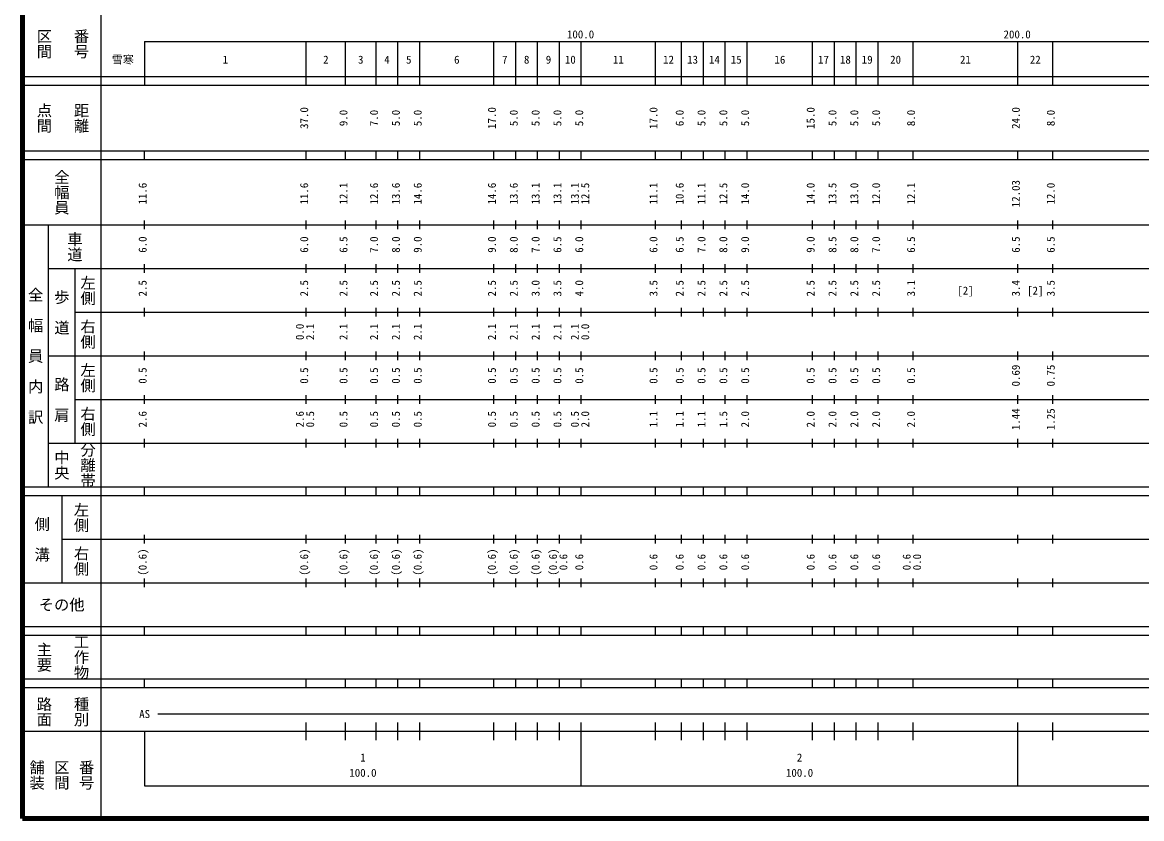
# Model space of a CAD drawing. Units: millimetres on the paper, enlarged 1000 times. Extents: x 40000 to 680000, y 20000 to 380000.
# Drawn here: x 40000 to 296351, y 20000 to 202409 of the extents above; entities that cross this region are included whole.
import ezdxf
from ezdxf.enums import TextEntityAlignment as Align

# ---------------------------------------------------------------- set-up
doc = ezdxf.new("R2010")
doc.units = ezdxf.units.MM
doc.header["$LTSCALE"] = 1000
doc.layers.add('M-TTL', color=2, linetype='Continuous', lineweight=140)
doc.layers.add('M-TTL-BAND', color=7, linetype='Continuous', lineweight=25)
doc.styles.add('@ＭＳ ゴシック', font='')
doc.styles.add('ＭＳ ゴシック', font='')
doc.styles.get('@ＭＳ ゴシック').set_extended_font_data('@MS Gothic')
doc.styles.get('ＭＳ ゴシック').set_extended_font_data('MS Gothic')

msp = doc.modelspace()

# ---------------------------------------------------------------- linework, layer by layer
at = {"layer": 'M-TTL'}
for p, q in [((40000, 380000), (40000, 20000)), ((40000, 20000), (680000, 20000))]:
    msp.add_line(p, q, dxfattribs=at)
at = {"layer": 'M-TTL-BAND'}
for p, q in [((58000, 370000), (58000, 20000)), ((68000, 198000), (579000, 198000)), ((68000, 198000), (68000, 188000)), ((105000, 188000), (105000, 198000)), ((114000, 188000), (114000, 198000)), ((121000, 188000), (121000, 198000)), ((126000, 188000), (126000, 198000)), ((131000, 188000), (131000, 198000)), ((148000, 188000), (148000, 198000)), ((153000, 188000), (153000, 198000)), ((158000, 188000), (158000, 198000)), ((163000, 188000), (163000, 198000)), ((168000, 188000), (168000, 198000)), ((185000, 188000), (185000, 198000)), ((191000, 188000), (191000, 198000)), ((196000, 188000), (196000, 198000)), ((201000, 188000), (201000, 198000)), ((206000, 188000), (206000, 198000)), ((221000, 188000), (221000, 198000)), ((226000, 188000), (226000, 198000)), ((231000, 188000), (231000, 198000)), ((236000, 188000), (236000, 198000)), ((244000, 188000), (244000, 198000)), ((268000, 188000), (268000, 198000)), ((276000, 188000), (276000, 198000)), ((40000, 190000), (579000, 190000)), ((40000, 188000), (579000, 188000)), ((40000, 173000), (579000, 173000)), ((68000, 171000), (68000, 173000)), ((105000, 171000), (105000, 173000)), ((114000, 171000), (114000, 173000)), ((121000, 171000), (121000, 173000)), ((126000, 171000), (126000, 173000)), ((131000, 171000), (131000, 173000)), ((148000, 171000), (148000, 173000)), ((153000, 171000), (153000, 173000)), ((158000, 171000), (158000, 173000)), ((163000, 171000), (163000, 173000)), ((168000, 171000), (168000, 173000)), ((185000, 171000), (185000, 173000)), ((191000, 171000), (191000, 173000)), ((196000, 171000), (196000, 173000)), ((201000, 171000), (201000, 173000)), ((206000, 171000), (206000, 173000)), ((221000, 171000), (221000, 173000)), ((226000, 171000), (226000, 173000)), ((231000, 171000), (231000, 173000)), ((236000, 171000), (236000, 173000)), ((244000, 171000), (244000, 173000)), ((268000, 171000), (268000, 173000)), ((276000, 171000), (276000, 173000)), ((40000, 171000), (579000, 171000)), ((68000, 155000), (68000, 157000)), ((105000, 155000), (105000, 157000)), ((114000, 155000), (114000, 157000)), ((121000, 155000), (121000, 157000)), ((126000, 155000), (126000, 157000)), ((131000, 155000), (131000, 157000)), ((148000, 155000), (148000, 157000)), ((153000, 155000), (153000, 157000)), ((158000, 155000), (158000, 157000)), ((163000, 155000), (163000, 157000)), ((168000, 155000), (168000, 157000)), ((185000, 155000), (185000, 157000)), ((191000, 155000), (191000, 157000)), ((196000, 155000), (196000, 157000)), ((201000, 155000), (201000, 157000)), ((206000, 155000), (206000, 157000)), ((221000, 155000), (221000, 157000)), ((226000, 155000), (226000, 157000)), ((231000, 155000), (231000, 157000)), ((236000, 155000), (236000, 157000)), ((244000, 155000), (244000, 157000)), ((268000, 155000), (268000, 157000)), ((276000, 155000), (276000, 157000)), ((40000, 156000), (579000, 156000)), ((46000, 96000), (46000, 156000)), ((68000, 145000), (68000, 147000)), ((105000, 145000), (105000, 147000)), ((114000, 145000), (114000, 147000)), ((121000, 145000), (121000, 147000)), ((126000, 145000), (126000, 147000)), ((131000, 145000), (131000, 147000)), ((148000, 145000), (148000, 147000)), ((153000, 145000), (153000, 147000)), ((158000, 145000), (158000, 147000)), ((163000, 145000), (163000, 147000)), ((168000, 145000), (168000, 147000)), ((185000, 145000), (185000, 147000)), ((191000, 145000), (191000, 147000)), ((196000, 145000), (196000, 147000)), ((201000, 145000), (201000, 147000)), ((206000, 145000), (206000, 147000)), ((221000, 145000), (221000, 147000)), ((226000, 145000), (226000, 147000)), ((231000, 145000), (231000, 147000)), ((236000, 145000), (236000, 147000)), ((244000, 145000), (244000, 147000)), ((268000, 145000), (268000, 147000)), ((276000, 145000), (276000, 147000)), ((46000, 146000), (579000, 146000)), ((52000, 146000), (52000, 106000)), ((52000, 136000), (579000, 136000)), ((68000, 135000), (68000, 137000)), ((105000, 135000), (105000, 137000)), ((114000, 135000), (114000, 137000)), ((121000, 135000), (121000, 137000)), ((126000, 135000), (126000, 137000)), ((131000, 135000), (131000, 137000)), ((148000, 135000), (148000, 137000)), ((153000, 135000), (153000, 137000)), ((158000, 135000), (158000, 137000)), ((163000, 135000), (163000, 137000)), ((168000, 135000), (168000, 137000)), ((185000, 135000), (185000, 137000)), ((191000, 135000), (191000, 137000)), ((196000, 135000), (196000, 137000)), ((201000, 135000), (201000, 137000)), ((206000, 135000), (206000, 137000)), ((221000, 135000), (221000, 137000)), ((226000, 135000), (226000, 137000)), ((231000, 135000), (231000, 137000)), ((236000, 135000), (236000, 137000)), ((244000, 135000), (244000, 137000)), ((268000, 135000), (268000, 137000)), ((276000, 135000), (276000, 137000)), ((46000, 126000), (579000, 126000)), ((68000, 125000), (68000, 127000)), ((105000, 125000), (105000, 127000)), ((114000, 125000), (114000, 127000)), ((121000, 125000), (121000, 127000)), ((126000, 125000), (126000, 127000)), ((131000, 125000), (131000, 127000)), ((148000, 125000), (148000, 127000)), ((153000, 125000), (153000, 127000)), ((158000, 125000), (158000, 127000)), ((163000, 125000), (163000, 127000)), ((168000, 125000), (168000, 127000)), ((185000, 125000), (185000, 127000)), ((191000, 125000), (191000, 127000)), ((196000, 125000), (196000, 127000)), ((201000, 125000), (201000, 127000)), ((206000, 125000), (206000, 127000)), ((221000, 125000), (221000, 127000)), ((226000, 125000), (226000, 127000)), ((231000, 125000), (231000, 127000)), ((236000, 125000), (236000, 127000)), ((244000, 125000), (244000, 127000)), ((268000, 125000), (268000, 127000)), ((276000, 125000), (276000, 127000)), ((52000, 116000), (579000, 116000)), ((68000, 115000), (68000, 117000)), ((105000, 115000), (105000, 117000)), ((114000, 115000), (114000, 117000)), ((121000, 115000), (121000, 117000)), ((126000, 115000), (126000, 117000)), ((131000, 115000), (131000, 117000)), ((148000, 115000), (148000, 117000)), ((153000, 115000), (153000, 117000)), ((158000, 115000), (158000, 117000)), ((163000, 115000), (163000, 117000)), ((168000, 115000), (168000, 117000)), ((185000, 115000), (185000, 117000)), ((191000, 115000), (191000, 117000)), ((196000, 115000), (196000, 117000)), ((201000, 115000), (201000, 117000)), ((206000, 115000), (206000, 117000)), ((221000, 115000), (221000, 117000)), ((226000, 115000), (226000, 117000)), ((231000, 115000), (231000, 117000)), ((236000, 115000), (236000, 117000)), ((244000, 115000), (244000, 117000)), ((268000, 115000), (268000, 117000)), ((276000, 115000), (276000, 117000)), ((46000, 106000), (579000, 106000)), ((68000, 105000), (68000, 107000)), ((105000, 105000), (105000, 107000)), ((114000, 105000), (114000, 107000)), ((121000, 105000), (121000, 107000)), ((126000, 105000), (126000, 107000)), ((131000, 105000), (131000, 107000)), ((148000, 105000), (148000, 107000)), ((153000, 105000), (153000, 107000)), ((158000, 105000), (158000, 107000)), ((163000, 105000), (163000, 107000)), ((168000, 105000), (168000, 107000)), ((185000, 105000), (185000, 107000)), ((191000, 105000), (191000, 107000)), ((196000, 105000), (196000, 107000)), ((201000, 105000), (201000, 107000)), ((206000, 105000), (206000, 107000)), ((221000, 105000), (221000, 107000)), ((226000, 105000), (226000, 107000)), ((231000, 105000), (231000, 107000)), ((236000, 105000), (236000, 107000)), ((244000, 105000), (244000, 107000)), ((268000, 105000), (268000, 107000)), ((276000, 105000), (276000, 107000)), ((40000, 96000), (579000, 96000)), ((68000, 94000), (68000, 96000)), ((105000, 94000), (105000, 96000)), ((114000, 94000), (114000, 96000)), ((121000, 94000), (121000, 96000)), ((126000, 94000), (126000, 96000)), ((131000, 94000), (131000, 96000)), ((148000, 94000), (148000, 96000)), ((153000, 94000), (153000, 96000)), ((158000, 94000), (158000, 96000)), ((163000, 94000), (163000, 96000)), ((168000, 94000), (168000, 96000)), ((185000, 94000), (185000, 96000)), ((191000, 94000), (191000, 96000)), ((196000, 94000), (196000, 96000)), ((201000, 94000), (201000, 96000)), ((206000, 94000), (206000, 96000)), ((221000, 94000), (221000, 96000)), ((226000, 94000), (226000, 96000)), ((231000, 94000), (231000, 96000)), ((236000, 94000), (236000, 96000)), ((244000, 94000), (244000, 96000)), ((268000, 94000), (268000, 96000)), ((276000, 94000), (276000, 96000)), ((40000, 94000), (579000, 94000)), ((49000, 94000), (49000, 74000)), ((68000, 83000), (68000, 85000)), ((105000, 83000), (105000, 85000)), ((114000, 83000), (114000, 85000)), ((121000, 83000), (121000, 85000)), ((126000, 83000), (126000, 85000)), ((131000, 83000), (131000, 85000)), ((148000, 83000), (148000, 85000)), ((153000, 83000), (153000, 85000)), ((158000, 83000), (158000, 85000)), ((163000, 83000), (163000, 85000)), ((168000, 83000), (168000, 85000)), ((185000, 83000), (185000, 85000)), ((191000, 83000), (191000, 85000)), ((196000, 83000), (196000, 85000)), ((201000, 83000), (201000, 85000)), ((206000, 83000), (206000, 85000)), ((221000, 83000), (221000, 85000)), ((226000, 83000), (226000, 85000)), ((231000, 83000), (231000, 85000)), ((236000, 83000), (236000, 85000)), ((244000, 83000), (244000, 85000)), ((268000, 83000), (268000, 85000)), ((276000, 83000), (276000, 85000)), ((49000, 84000), (579000, 84000)), ((68000, 73000), (68000, 75000)), ((105000, 73000), (105000, 75000)), ((114000, 73000), (114000, 75000)), ((121000, 73000), (121000, 75000)), ((126000, 73000), (126000, 75000)), ((131000, 73000), (131000, 75000)), ((148000, 73000), (148000, 75000)), ((153000, 73000), (153000, 75000)), ((158000, 73000), (158000, 75000)), ((163000, 73000), (163000, 75000)), ((168000, 73000), (168000, 75000)), ((185000, 73000), (185000, 75000)), ((191000, 73000), (191000, 75000)), ((196000, 73000), (196000, 75000)), ((201000, 73000), (201000, 75000)), ((206000, 73000), (206000, 75000)), ((221000, 73000), (221000, 75000)), ((226000, 73000), (226000, 75000)), ((231000, 73000), (231000, 75000)), ((236000, 73000), (236000, 75000)), ((244000, 73000), (244000, 75000)), ((268000, 73000), (268000, 75000)), ((276000, 73000), (276000, 75000)), ((40000, 74000), (579000, 74000)), ((40000, 64000), (579000, 64000)), ((40000, 62000), (579000, 62000)), ((68000, 62000), (68000, 64000)), ((105000, 62000), (105000, 64000)), ((114000, 62000), (114000, 64000)), ((121000, 62000), (121000, 64000)), ((126000, 62000), (126000, 64000)), ((131000, 62000), (131000, 64000)), ((148000, 62000), (148000, 64000)), ((153000, 62000), (153000, 64000)), ((158000, 62000), (158000, 64000)), ((163000, 62000), (163000, 64000)), ((168000, 62000), (168000, 64000)), ((185000, 62000), (185000, 64000)), ((191000, 62000), (191000, 64000)), ((196000, 62000), (196000, 64000)), ((201000, 62000), (201000, 64000)), ((206000, 62000), (206000, 64000)), ((221000, 62000), (221000, 64000)), ((226000, 62000), (226000, 64000)), ((231000, 62000), (231000, 64000)), ((236000, 62000), (236000, 64000)), ((244000, 62000), (244000, 64000)), ((268000, 62000), (268000, 64000)), ((276000, 62000), (276000, 64000)), ((40000, 52000), (579000, 52000)), ((68000, 50000), (68000, 52000)), ((105000, 50000), (105000, 52000)), ((114000, 50000), (114000, 52000)), ((121000, 50000), (121000, 52000)), ((126000, 50000), (126000, 52000)), ((131000, 50000), (131000, 52000)), ((148000, 50000), (148000, 52000)), ((153000, 50000), (153000, 52000)), ((158000, 50000), (158000, 52000)), ((163000, 50000), (163000, 52000)), ((168000, 50000), (168000, 52000)), ((185000, 50000), (185000, 52000)), ((191000, 50000), (191000, 52000)), ((196000, 50000), (196000, 52000)), ((201000, 50000), (201000, 52000)), ((206000, 50000), (206000, 52000)), ((221000, 50000), (221000, 52000)), ((226000, 50000), (226000, 52000)), ((231000, 50000), (231000, 52000)), ((236000, 50000), (236000, 52000)), ((244000, 50000), (244000, 52000)), ((268000, 50000), (268000, 52000)), ((276000, 50000), (276000, 52000)), ((40000, 50000), (579000, 50000)), ((71000, 44000), (565000, 44000)), ((105000, 38000), (105000, 42000)), ((114000, 38000), (114000, 42000)), ((121000, 38000), (121000, 42000)), ((126000, 38000), (126000, 42000)), ((131000, 38000), (131000, 42000)), ((148000, 38000), (148000, 42000)), ((153000, 38000), (153000, 42000)), ((158000, 38000), (158000, 42000)), ((163000, 38000), (163000, 42000)), ((168000, 27500), (168000, 42000)), ((185000, 38000), (185000, 42000)), ((191000, 38000), (191000, 42000)), ((196000, 38000), (196000, 42000)), ((201000, 38000), (201000, 42000)), ((206000, 38000), (206000, 42000)), ((221000, 38000), (221000, 42000)), ((226000, 38000), (226000, 42000)), ((231000, 38000), (231000, 42000)), ((236000, 38000), (236000, 42000)), ((244000, 38000), (244000, 42000)), ((268000, 27500), (268000, 42000)), ((276000, 38000), (276000, 42000)), ((40000, 40000), (579000, 40000)), ((68000, 40000), (68000, 27500)), ((68000, 27500), (579000, 27500))]:
    msp.add_line(p, q, dxfattribs=at)

# ---------------------------------------------------------------- texts
at = {"layer": 'M-TTL-BAND', "style": '@ＭＳ ゴシック'}
for s, p in [('区間', (45000, 197500)), ('番号', (53500, 197500)), ('点間', (45000, 180500)), ('距離', (53500, 180500)), ('全幅員', (49000, 163500)), ('車道', (52000, 151000)), ('左側', (55000, 141000)), ('全\u3000幅\u3000員\u3000内\u3000訳', (43000, 126000)), ('歩\u3000道', (49000, 136000)), ('右側', (55000, 131000)), ('左側', (55000, 121000)), ('路\u3000肩', (49000, 116000)), ('右側', (55000, 111000)), ('分離帯', (55000, 101000)), ('中央', (49000, 101000)), ('左側', (53500, 89000)), ('側\u3000溝', (44500, 84000)), ('右側', (53500, 79000)), ('工作物', (53500, 57000)), ('主要', (45000, 57000)), ('路面', (45000, 44500)), ('種別', (53500, 44500)), ('舗装', (43333, 30000)), ('区間', (49000, 30000)), ('番号', (54667, 30000))]:
    msp.add_text(s, height=2566, rotation=270, dxfattribs=at).set_placement(p, align=Align.MIDDLE_CENTER)
at = {"layer": 'M-TTL-BAND', "style": 'ＭＳ ゴシック'}
for s, p in [('100.0', (167844, 198195)), ('200.0', (267844, 198195)), ('雪寒', (63017, 192405)), ('1', (86500, 192405)), ('2', (109500, 192405)), ('3', (117500, 192405)), ('4', (123500, 192405)), ('5', (128500, 192405)), ('6', (139500, 192405)), ('7', (150500, 192405)), ('8', (155500, 192405)), ('9', (160500, 192405)), ('10', (165500, 192405)), ('11', (176500, 192405)), ('12', (188000, 192405)), ('13', (193500, 192405)), ('14', (198500, 192405)), ('15', (203500, 192405)), ('16', (213500, 192405)), ('17', (223500, 192405)), ('18', (228500, 192405)), ('19', (233500, 192405)), ('20', (240000, 192405)), ('21', (256000, 192405)), ('22', (272000, 192405)), ('[2]', (256000, 139500)), ('[2]', (272000, 139500)), ('AS', (68000, 42500)), ('1', (118000, 32523)), ('2', (218000, 32523)), ('100.0', (118000, 29033)), ('100.0', (218000, 29033))]:
    msp.add_text(s, height=1833, dxfattribs=at).set_placement(p, align=Align.BOTTOM_CENTER)
for s, p in [('37.0', (106000, 180500)), ('9.0', (115000, 180500)), ('7.0', (122000, 180500)), ('5.0', (127000, 180500)), ('5.0', (132000, 180500)), ('17.0', (149000, 180500)), ('5.0', (154000, 180500)), ('5.0', (159000, 180500)), ('5.0', (164000, 180500)), ('5.0', (169000, 180500)), ('17.0', (186000, 180500)), ('6.0', (192000, 180500)), ('5.0', (197000, 180500)), ('5.0', (202000, 180500)), ('5.0', (207000, 180500)), ('15.0', (222000, 180500)), ('5.0', (227000, 180500)), ('5.0', (232000, 180500)), ('5.0', (237000, 180500)), ('8.0', (245000, 180500)), ('24.0', (269000, 180500)), ('8.0', (277000, 180500)), ('11.6', (69000, 163174)), ('11.6', (106000, 163174)), ('12.1', (115000, 163174)), ('12.6', (122000, 163174)), ('13.6', (127000, 163174)), ('14.6', (132000, 163174)), ('14.6', (149000, 163174)), ('13.6', (154000, 163174)), ('13.1', (159000, 163174)), ('13.1', (164000, 163174)), ('13.1', (168000, 163174)), ('12.5', (170370, 163174)), ('11.1', (186000, 163174)), ('10.6', (192000, 163174)), ('11.1', (197000, 163174)), ('12.5', (202000, 163174)), ('14.0', (207000, 163174)), ('14.0', (222000, 163174)), ('13.5', (227000, 163174)), ('13.0', (232000, 163174)), ('12.0', (237000, 163174)), ('12.1', (245000, 163174)), ('12.03', (269000, 163174)), ('12.0', (277000, 163174)), ('6.0', (69000, 151500)), ('6.0', (106000, 151500)), ('6.5', (115000, 151500)), ('7.0', (122000, 151500)), ('8.0', (127000, 151500)), ('9.0', (132000, 151500)), ('9.0', (149000, 151500)), ('8.0', (154000, 151500)), ('7.0', (159000, 151500)), ('6.5', (164000, 151500)), ('6.0', (169000, 151500)), ('6.0', (186000, 151500)), ('6.5', (192000, 151500)), ('7.0', (197000, 151500)), ('8.0', (202000, 151500)), ('9.0', (207000, 151500)), ('9.0', (222000, 151500)), ('8.5', (227000, 151500)), ('8.0', (232000, 151500)), ('7.0', (237000, 151500)), ('6.5', (245000, 151500)), ('6.5', (269000, 151500)), ('6.5', (277000, 151500)), ('2.5', (69000, 141500)), ('2.5', (106000, 141500)), ('2.5', (115000, 141500)), ('2.5', (122000, 141500)), ('2.5', (127000, 141500)), ('2.5', (132000, 141500)), ('2.5', (149000, 141500)), ('2.5', (154000, 141500)), ('3.0', (159000, 141500)), ('3.5', (164000, 141500)), ('4.0', (169000, 141500)), ('3.5', (186000, 141500)), ('2.5', (192000, 141500)), ('2.5', (197000, 141500)), ('2.5', (202000, 141500)), ('2.5', (207000, 141500)), ('2.5', (222000, 141500)), ('2.5', (227000, 141500)), ('2.5', (232000, 141500)), ('2.5', (237000, 141500)), ('3.1', (245000, 141500)), ('3.4', (269000, 141500)), ('3.5', (277000, 141500)), ('0.0', (105000, 131500)), ('2.1', (107370, 131500)), ('2.1', (115000, 131500)), ('2.1', (122000, 131500)), ('2.1', (127000, 131500)), ('2.1', (132000, 131500)), ('2.1', (149000, 131500)), ('2.1', (154000, 131500)), ('2.1', (159000, 131500)), ('2.1', (164000, 131500)), ('2.1', (168000, 131500)), ('0.0', (170370, 131500)), ('0.5', (69000, 121500)), ('0.5', (106000, 121500)), ('0.5', (115000, 121500)), ('0.5', (122000, 121500)), ('0.5', (127000, 121500)), ('0.5', (132000, 121500)), ('0.5', (149000, 121500)), ('0.5', (154000, 121500)), ('0.5', (159000, 121500)), ('0.5', (164000, 121500)), ('0.5', (169000, 121500)), ('0.5', (186000, 121500)), ('0.5', (192000, 121500)), ('0.5', (197000, 121500)), ('0.5', (202000, 121500)), ('0.5', (207000, 121500)), ('0.5', (222000, 121500)), ('0.5', (227000, 121500)), ('0.5', (232000, 121500)), ('0.5', (237000, 121500)), ('0.5', (245000, 121500)), ('0.69', (269000, 121500)), ('0.75', (277000, 121500)), ('2.6', (69000, 111500)), ('2.6', (105000, 111500)), ('0.5', (107370, 111500)), ('0.5', (115000, 111500)), ('0.5', (122000, 111500)), ('0.5', (127000, 111500)), ('0.5', (132000, 111500)), ('0.5', (149000, 111500)), ('0.5', (154000, 111500)), ('0.5', (159000, 111500)), ('0.5', (164000, 111500)), ('0.5', (168000, 111500)), ('2.0', (170370, 111500)), ('1.1', (186000, 111500)), ('1.1', (192000, 111500)), ('1.1', (197000, 111500)), ('1.5', (202000, 111500)), ('2.0', (207000, 111500)), ('2.0', (222000, 111500)), ('2.0', (227000, 111500)), ('2.0', (232000, 111500)), ('2.0', (237000, 111500)), ('2.0', (245000, 111500)), ('1.44', (269000, 111500)), ('1.25', (277000, 111500)), ('(0.6)', (69000, 78764)), ('(0.6)', (106000, 78764)), ('(0.6)', (115000, 78764)), ('(0.6)', (122000, 78764)), ('(0.6)', (127000, 78764)), ('(0.6)', (132000, 78764)), ('(0.6)', (149000, 78764)), ('(0.6)', (154000, 78764)), ('(0.6)', (159000, 78764)), ('(0.6)', (163000, 78764)), ('0.6', (165370, 78764)), ('0.6', (169000, 78764)), ('0.6', (186000, 78764)), ('0.6', (192000, 78764)), ('0.6', (197000, 78764)), ('0.6', (202000, 78764)), ('0.6', (207000, 78764)), ('0.6', (222000, 78764)), ('0.6', (227000, 78764)), ('0.6', (232000, 78764)), ('0.6', (237000, 78764)), ('0.6', (244000, 78764)), ('0.0', (246370, 78764))]:
    msp.add_text(s, height=1833, rotation=90, dxfattribs=at).set_placement(p, align=Align.BOTTOM_CENTER)
msp.add_text('その他', height=2566, dxfattribs=at).set_placement((49000, 69000), align=Align.MIDDLE_CENTER)

doc.saveas('drawing.dxf')
